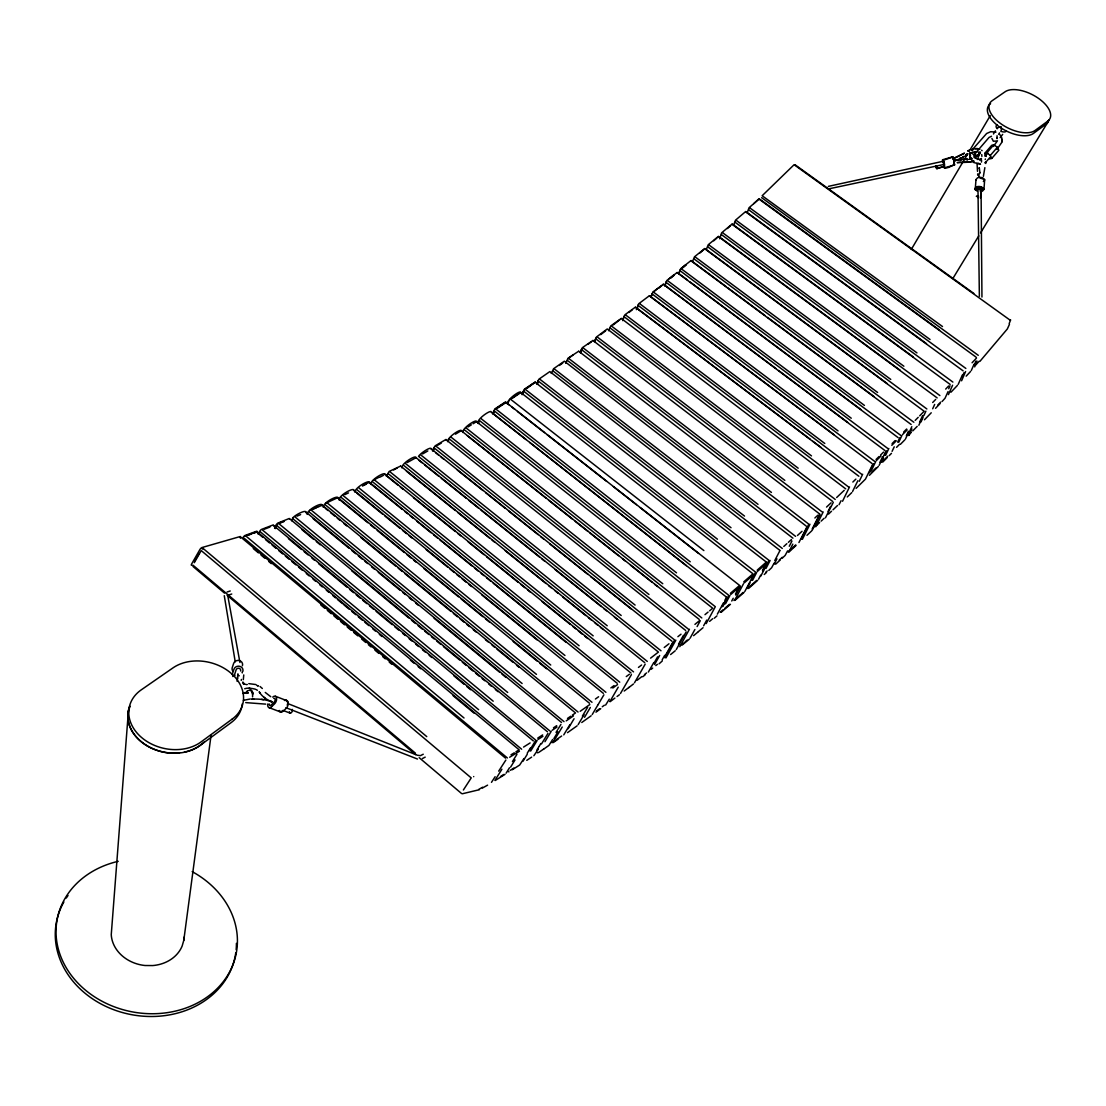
<?xml version="1.0" encoding="UTF-8"?>
<svg xmlns="http://www.w3.org/2000/svg" width="1106" height="1106" viewBox="0 0 1106 1106"><rect width="100%" height="100%" fill="white"/><g stroke="black" fill="none" stroke-linecap="round" stroke-linejoin="round"><path stroke-width="1.5" d="M971.662 158.573L970.1 157.301L970.238 153.167M969.907 155.752L969.921 154.923L969.893 155.835M991.888 138.43L993.354 141.222L996.326 141.043M943.695 161.78L943.045 161.269L943.238 162.043M943.805 164.49L944.054 166.273L936.865 168.637M952.86 158.739L953.718 159.9M943.874 161.946L943.943 167.379M979.363 296.311L977.967 187.979M243.762 674.937L243.32 679.651M981.948 297.058L981.063 188.075L980.248 187.453L981.036 188.117A1.562 0.691 -1.9 0 0 979.031 187.522L977.206 189.776M943.459 162.223C944.718 168.776 941.925 153.527 944.095 165.914M985.363 158.96L985.211 159.527M129.941 706.54L128.42 711.061L127.964 718.071A42.097 32.724 12.7 0 0 176.407 753.089L179.559 752.702M980.4 197.808L981.285 190.384L980.51 189.776M983.967 189.333L984.644 179.877M954.478 164.559L953.649 158.628M975.271 189.14L975.962 179.697M128.42 711.061L111.25 934.681A36.042 30.456 10.4 0 0 145.038 965.51L152.752 965.566A37.369 31.562 10.4 0 0 182.172 945.962L183.79 940.307L211.025 735.518M977.04 163.273L977.497 171.333M237.514 678.738L237.5 677.48M943.003 161.393L944.248 164.047M978.796 176.836L979.197 173.338M935.773 165.748L936.713 166.826M983.386 176.352L984.865 167.642M981.63 160.619L981.395 162.084M986.027 161.918L985.778 163.494M745.748 211.481L735.531 220.163L733.693 224.822M241.232 680.397L241.412 679.457M1002.036 141.762L1001.746 137.725L999.755 134.476M759.283 198.845L749.052 207.707L747.214 212.642M944.828 167.656L943.819 167.158M718.513 236.297L708.241 244.73L706.292 249.486M997.501 140.752L993.326 146.504M1001.953 142.162L996.852 149.462M242.739 682.872L242.933 681.96M954.45 164.725L953.234 157.633M944.552 167.697L944.358 162.928L942.492 160.094M732.158 223.965L721.651 232.813L719.605 238.758M400.579 466.082L389.16 471.446L386.298 476.23M977.621 159.513L977.815 158.559M691.056 260.518L680.715 268.689L678.669 273.555M828.353 186.375L943.128 161.282M704.812 248.477L694.471 256.827L692.508 261.597M663.379 284.131L652.969 292.025L650.798 297.016M677.245 272.408L666.835 280.482L664.761 285.362M252.721 694.54L251.643 691.001M635.425 307.122L624.945 314.754L622.761 319.51M649.429 295.703L638.701 303.763L636.379 309.666M978.05 157.605L980.469 152.034M621.351 318.39L610.775 325.911L608.59 330.68M578.701 351.196L568.042 358.247L565.636 363.21M592.996 340.413L582.337 347.671L580.028 352.538M678.821 274.274L680.107 269.947M664.9 286.095L666.254 281.712M651.144 297.03L652.319 293.325M520.732 392.575C521.23 389.423 507.032 399.072 507.336 403.897M637.111 308.533L638.328 304.772M289.758 519.253L289.274 518.479L278.062 523.014A1.991 0.691 -49.6 0 0 276.127 524.991L274.551 528.046M527.064 388.289L535.428 381.957L524.507 389.132L522.06 393.916M622.761 320.629L624.268 316.067M506.036 402.473L505.483 401.92L495.087 408.791L492.516 413.685M594.351 341.685L596.438 337.04L607.235 328.966L832.583 501.391M594.848 341.298L595.94 338.159M942.519 326.546L762.145 195.748L794.108 164.711L1010.055 320.118M979.515 153.775L977.884 155.324L979.64 153.402M461.382 431.05C462.28 427.58 447.336 436.829 447.612 441.653M580.526 352.15L581.659 348.971M580.747 352.786L581.784 349.842L808.832 524.175L801.256 539.244M944.275 166.453L936.92 168.651L936.091 165.679L936.215 167.241M476.354 421.718C477.363 418.358 462.391 427.649 462.709 432.446M431.133 449.119C431.796 445.663 420.335 453.184 418.483 456.377M551.258 373.427L553.581 368.74L564.337 361.192L792.933 538.18M446.299 440.188L445.995 439.428L435.128 445.842L432.405 450.681M536.7 383.754L538.912 379.178L549.848 371.588L779.661 550.194M537.309 383.16L538.359 380.367M537.322 384.307L538.484 381.238L768.974 560.341L760.762 576.171M522.129 394.731L523.76 390.487M522.792 394.178L523.885 391.358L755.619 572.148L751.389 580.221M415.856 457.856C417.017 454.11 401.575 463.027 401.81 467.838M507.848 403.538L509.078 400.427M974.773 154.163L974.663 156.319L976.045 158.421M493.138 413.091L494.313 410.188M493.262 413.948L494.437 411.045L728.799 595.318L722.854 606.434M974.358 364.994L975.921 361.137M369.376 482.741C370.814 478.843 354.611 487.317 354.929 492.308M974.676 366.888L977.013 361.095M1009.17 323.574L1010.649 319.924M1009.46 324.321L1007.345 328.952L979.847 361.441M384.985 474.668C386.312 470.769 370.372 479.492 370.662 484.387M477.709 423.031C477.502 418.234 491.963 408.888 491.244 412.179L726.186 596.894M478.359 423.557L479.575 420.612L715.319 606.71L706.195 623.604M337.842 498.198C339.335 494.341 323.007 502.138 323.215 507.239M448.137 441.349L449.423 438.308M353.671 490.594C355.164 486.516 338.713 495.018 339.072 500.009M432.944 450.377L434.271 447.294M433.068 451.22L434.409 448.137L674.646 639.987L664.761 657.752M954.685 164.905L944.455 167.822L943.556 166.577M962.275 376.704L964.059 372.584M961.584 380.782L965.607 371.533M305.823 512.672C307.219 508.705 294.334 515.092 292.426 518.355M971.345 370.427L974.054 364.247M948.436 394.635L952.584 385.22M321.901 505.553C323.588 501.377 306.846 509.382 307.122 514.428M252.583 696.849L252.583 692.245L249.348 687.752M958.211 384.349L962.414 374.906M948.713 388.69L950.013 385.828M948.063 391.579L945.036 398.243L942.077 401.519M920.994 421.967L922.943 417.667M923.925 415.497L925.888 411.155M932.69 408.764L934.667 404.437M829.569 188.684L944.04 164.448L943.473 160.854M908.8 433.275L911.814 426.681M908.897 435.474L911.925 428.893M919.542 422.312L922.598 415.704M918.837 425.243L923.289 415.538M897.671 442.151L899.759 437.672M898.791 442.179L901.915 435.432M906.367 435.75L908.455 431.271M905.51 438.916L908.648 432.225M881.33 462.114L883.445 457.58M884.524 455.313L886.666 450.75M885.63 455.34L888.851 448.483M892.086 451.345L894.242 446.81M869.15 472.967L873.546 463.704M870.809 471.847L875.772 461.423M953.331 157.55L952.543 156.845L952.363 157.66M879.947 462.28L882.602 456.737M879.159 465.322L880.805 461.866M882.353 458.603L885.685 451.635M859.251 481.317L862.666 474.225M872.606 464.534L865.459 479.133L856.099 488.368M842.551 501.253L849.532 486.916M852.574 491.465L857.841 480.723M979.169 153.817L979.114 152.144M979.335 154.149L979.363 153.43M841.044 500.728L839.067 504.668M814.68 526.677L817.127 521.769M815.813 526.746L823.182 511.94M828.021 511.47L830.495 506.534M831.311 506.244L825.449 517.829M831.436 506.05L833.302 502.318M802.389 539.313L809.965 524.258M291.666 520.76L293.007 518.12M812.163 529.041L819.781 513.986M812.371 529.981L819.988 514.926M788.937 551.756L792.808 544.138M798.933 542.521L806.772 527.216M774.297 563.991L776.951 558.82M275.325 527.438L276.707 524.756M275.27 528.64L276.846 525.585L535.829 740.218L529.387 750.767M789.269 546.24L791.951 541.041M787.596 550.871L785.149 555.433L782.315 558.129M766.002 568.401L770.135 560.452M774.767 560.535L780.007 550.47M774.145 563.106L771.629 567.737L768.794 570.406M258.196 534.226L259.703 531.336A2.005 0.705 -49.4 0 1 261.666 529.345L272.961 525.018A1.991 0.705 -49.5 0 1 273.472 525.765M747.186 588.226L749.979 582.89M954.202 163.508L953.953 160.066M752.55 580.332L756.78 572.258M762.449 570.433L766.679 562.387M758.564 579.198L760.665 575.203M762.656 571.387L766.9 563.327M734.716 600.282L743.398 583.927M744.85 591.42L753.545 575.106M725.495 603.807L729.96 595.47M731.743 601L733.223 598.249M735.449 594.116L739.928 585.793M735.67 595.056L740.149 586.733M717.338 614.148L723.435 602.908M724.955 600.116L726.49 597.295M722.121 606.696L726.711 598.235M697.098 626.577L700.236 620.825M993.451 134.006L995.4 130.798M703.61 625.789L706.734 620.093M679.803 646.678L689.439 629.217M690.075 638.217L694.872 629.549M665.95 657.932L675.849 640.167M678.503 644.204L683.439 635.356M676.264 649.581L686.149 631.885M654.213 662.84L657.6 656.826M654.572 664.54L659.646 655.512M662.162 659.84L664.692 655.36M664.913 656.314L672.545 642.793M653.784 662.563L648.365 672.047M194.836 560.701L198.983 553.429M194.297 562.705L201.223 550.581L471.225 777.905L463.386 789.988M634.498 682.761L645.185 664.167M610 701.411L618.226 687.185M620.466 693.517L631.429 674.619M609.309 699.158L605.604 705.089M584.549 717.282L590.341 707.467M592.235 714.531L597.987 704.785M598.111 704.619L603.904 694.817M911.261 249.5L967.432 154.315M969.188 151.342L990.257 115.646M568.138 728.716L574.069 718.734M582.364 716.121L587.632 707.301M578.148 724.624L584.051 714.711M553.871 738.587L557.922 731.826M553.097 742.237L562.221 727.029M563.756 734.868L569.811 724.789M544.954 741.697L551.23 731.329M556.055 732.421L557.452 730.14M558.046 729.144L560.922 724.416M552.641 739.485L548.922 745.43L543.433 749.301M952.888 278.491L978.769 235.868M980.552 232.937L1048.377 121.231A27.277 13.701 27.2 0 1 1044.161 125.282M522.986 761.26L527.258 754.264M530.659 751.071L537.101 740.536M536.866 750.048L538.995 746.564M539.272 746.135L540.862 743.522M538.332 749.108L533.852 755.744M541.525 743.882L547.94 733.416M510.64 767.052L515.037 759.933M523.94 758.536L519.668 765.034L512.244 769.762M527.216 753.227L530.507 747.905M246.638 693.365L248.2 692.923M246.514 691.789L247.246 690.987M495.142 780.076L501.903 769.223M512.451 761.55L516.944 754.333M506.133 773.135L509.493 767.744M974.967 153.775L988.999 137.49L991.488 136.245M974.179 157.633L973.819 154.536M976.916 189.085L978.146 188.725M491.479 782.343L495.115 776.702M498.695 771.131L505.857 760.043M998.58 134.338L999.561 132.872M980.386 190.965L981.285 190.384L980.262 189.707M240.237 537.806L241.426 537.627L505.525 758.149M1002.686 134.351L1000.128 137.669M662.287 660.973L659.052 663.849M970.515 154.84L970.211 157.411M981.478 158.49L979.446 159.789L981.506 159.305M716.965 615.876L714.296 618.213M993.81 144.803L991.695 145.328L984.672 153.43L986.787 152.918L993.81 144.803L997.377 147.292L998.801 150.292L991.778 158.407L989.649 158.905M985.557 155.49L987.769 152.918M991.778 158.407L990.34 155.407L997.377 147.292M986.842 161.02L990.188 157.163M971.898 150.167L986.621 133.508L990.713 131.711L995.981 132.098M975.451 188.794L976.543 187.564A3.152 1.355 3 0 1 979.971 186.831A3.152 1.355 3 0 1 982.653 188.227M983.358 181.481L984.464 180.237A3.152 1.369 2.6 0 0 983.718 178.743A3.152 1.369 2.6 0 0 980.303 178.329M942.616 162.043L943.542 161.988L943.985 163.729M975.838 364.897L979.156 361.261M966.174 376.151L970.584 371.464M972.077 362.768L976.529 358.054M950.925 392.243L957.45 385.386M945.685 389.077L948.658 385.98M811.763 530.811L806.979 535.318M937.653 405.211L940.612 402.128M935.538 408.335L939.976 403.704M924.464 419.782L931.238 412.787M932.69 402.501L935.676 399.432M908.289 435.446L911.261 432.418M912.74 430.898L917.192 426.363M915.201 420.377L918.201 417.335M919.694 415.815L924.16 411.252L704.757 248.781L700.043 252.915M900.381 444.349L904.832 439.856M902.607 434.492L907.1 429.971M896.551 447.349L899.524 444.335M903.671 432.017L906.657 429.004M883.293 460.649L887.759 456.17M882.671 462.156L887.15 457.677M889.252 455.589L891.477 453.349M892.113 443.575L895.113 440.589M891.795 445.303L896.289 440.81M872.993 470.88L875.98 467.921M869.399 475.317L878.344 466.455M876.049 459.488L879.049 456.515M880.556 455.036L883.556 452.078M876.477 460.469L880.984 456.018M847.265 496.953L851.758 492.612M852.85 482.036L855.864 479.133M978.52 155.117L974.58 157.702M828.505 514.124L831.505 511.249M833.012 509.811L837.505 505.511M271.578 706.72L274.482 703.955A4.631 2.668 -67.5 0 0 276.5 697.748A4.631 2.668 -67.5 0 0 272.712 697.112M836.675 497.506L844.224 490.317M816.601 525.405L819.615 522.557M821.122 521.133L824.122 518.299M826.541 507.073L831.076 502.815M753.808 203.601L758.453 199.26M814.859 517.995L817.887 515.189M788.191 551.88L791.219 549.074M792.739 547.677L795.753 544.885M789.131 551.866L795.947 545.576M797.467 535.484L802.03 531.281M952.543 156.845L942.644 159.762L942.478 160.577L952.778 157.011M779.246 560.051L782.274 557.3M775.638 564.198L780.2 560.037M783.795 546.461L786.85 543.696M788.384 542.313L791.426 539.562M727.402 228.541L730.513 225.707M765.698 572.314L767.218 570.945M764.232 574.512L766.513 572.452M713.743 240.804L716.882 238.011M747.545 588.516L756.698 580.387M748.513 588.489L757.665 580.36M757.555 571.277L766.735 563.175M757.168 570.171L766.347 562.069L535.428 382.51M733.9 600.461L740.799 594.434M741.573 593.77L743.094 592.429M734.896 600.434L744.075 592.401M743.785 581.825L752.992 573.82L520.829 392.561L512.424 398.243M744.172 582.945L753.38 574.926M680.757 269.021L685.513 264.928M683.107 267.611L686.273 264.873M720.227 612.295L723.31 609.627M724.831 608.314L729.448 604.346M721.223 612.254L730.444 604.305M730.375 593.328L739.61 585.42L506.133 402.432L497.672 408.003M730.762 594.475L739.983 586.553M986.123 161.766L984.755 162.817M709.596 621.351L712.679 618.724M669.296 278.753L674.052 274.73M670.858 278.035L674.038 275.339M978.008 187.868L980.593 187.702L978.976 187.508A1.562 0.691 -1.9 0 0 978.326 188.656M693.586 635.673L698.245 631.775M698.411 631.595L703.029 627.724M652.982 292.385L657.78 288.403M658.568 288.334L661.761 285.68M704.992 614.646L708.089 612.074M709.637 610.788L712.72 608.231L476.492 421.635L473.078 423.764M681.517 644.798L683.591 643.098M685.139 641.812L687.199 640.111M682.291 644.964L689.259 639.227M694.927 624.378L699.573 620.59M670.595 654.545L675.254 650.77M677.881 636.697L681.006 634.194M628.982 312.473L632.203 309.887M651.116 669.324L652.692 668.079M655.817 665.577L657.379 664.333M664.25 647.494L668.95 643.789M613.263 324.915L619.747 319.814M637.125 680.301L641.853 676.596M644.466 674.563L646.554 672.932M642.752 676.734L645.102 674.895M650.591 658.139L658.429 652.07L416.05 457.663L407.257 462.543M600.724 334.634L605.604 330.874M977.994 155.227L975.119 157.135M624.185 691.043L628.941 687.407M628.747 687.6L633.462 683.978M638.452 667.416L641.591 665.024M588.129 344.243L591.392 341.768M610.111 701.702L614.867 698.107M617.051 696.517L619.415 694.734M626.273 676.568L629.425 674.218M568.028 358.662L572.977 355.012M596.438 711.075L599.632 708.725M602.272 706.775L604.374 705.213M595.968 712.181L600.752 708.656M612.807 688.029L617.549 684.559M610.871 687.904L614.051 685.596M559.429 365.45L562.733 363.058M581.77 722.495L591.143 715.776M595.401 699.033L598.595 696.752M997.308 124.784L996.382 125.448A5.765 2.945 27.1 0 0 997.183 128.738L998.511 127.162A2.184 1.604 63.1 0 1 998.842 127.121M975.091 157.384L976.183 155.282L974.953 153.361M567.502 732.642L577.125 725.826M580.208 711.269L589.802 704.563M966.132 154.868L967.266 154.08A29.129 18.235 -26.3 0 1 966.146 154.909L967.501 154.246L966.395 155.089M524.507 389.533L534.557 382.593M551.991 742.693L555.24 740.453M556.843 739.333L561.668 736.002M553.18 742.61L558.018 739.25M566.217 720.863L573.447 715.914M567.502 718.416L570.724 716.232M572.327 715.126L575.521 712.955L322.205 505.179L318.542 506.797M538.774 752.384L543.654 749.08M509.838 399.473L519.944 392.658M552.17 730.264L557.023 727.029M553.47 727.817L556.691 725.674M526.774 760.347L531.64 757.126M495.073 409.22L505.248 402.543M538.055 739.472L542.935 736.306M537.737 738.089L542.617 734.923M510.198 770.384L513.875 768.02M523.58 747.062L530.106 742.942M964.197 153.167L954.741 157.812M964.446 153.333L954.976 157.978M467.921 426.985L471.363 424.828M500.52 776.509L503.783 774.463M495.184 780.518L505.027 774.352M511 754.804L514.276 752.799M515.908 751.803L519.156 749.813L257.256 531.875L253.481 533.258M509.672 757.237L519.461 751.223M455.423 434.188L460.594 431.05M437.796 445.165L441.266 443.119M422.575 453.958L427.828 450.958M478.691 789.421L482.631 787.223M482.368 788.066L487.594 785.149M247.592 690.738L249.776 690.227L251.809 691.153M393.612 469.953L397.151 468.045M373.496 480.115L378.874 477.322M379.87 477.184L383.436 475.345M967.75 150.845L969.285 150.098M967.999 151.01L968.759 150.623M969.202 153.568L972.533 152.172M969.437 153.734L973.57 152.144M422.395 758.564L425.202 757.126M423.252 754.223L420.432 755.647L417.294 755.232L287.629 703.485M363.238 485.285L368.616 482.603M362.45 486.059L366.045 484.248M960.049 158.31L961.308 157.702L960.077 158.379A29.129 18.235 -26.3 0 0 961.335 157.729M960.285 158.49L961.57 157.923A29.143 18.263 -26.3 0 1 955.114 160.605M344.892 494.631L348.514 492.889M250.357 698.978L243.389 700.333M977.068 189.002C979.059 188.296 976.584 187.965 979.294 188.504M326.132 503.064L337.081 497.99M310.095 510.225L318.39 506.548M313.012 509.258L316.703 507.613M244.633 692.577L247.896 692.646L242.795 693.462M296.906 516.184L300.611 514.608M277.675 523.76L283.302 521.493M280.661 522.848L284.394 521.327M264.293 529.221L269.947 527.05M978.216 196.771L976.335 196.329L978.174 195.762M244.73 536.189L256.122 532.041M247.785 535.332L251.587 533.935M228.583 595.056L231.748 594.019M973.722 161.089L970.377 161.946M973.957 161.269L967.349 162.098M227.076 592L230.242 590.977M971.441 149.877L972.741 149.407M971.676 150.043L973.059 149.725M972.05 149.683L972.99 149.587M971.925 158.448L969.907 158.905L971.483 158.808M243.5 684.337L244.647 684.061M244.716 688.748C247.523 687.213 255.79 689.176 255.389 689.259M462.336 793.776L479.437 789.684M980.248 190.965L982.418 189.126L979.888 188.49L982.418 189.126L980.275 189.693M970.142 159.07L968.967 159.195M957.271 162.541L960.506 162.043M957.506 162.706L967.432 162.264M954.395 165.057C954.907 163.246 947.911 169.453 944.178 167.711M974.289 151.992L975.077 151.868M246.168 684.614L247.302 684.49M961.377 159.319L960.091 159.444L961.612 159.485M960.354 159.679L961.639 159.554M974.842 151.702L976.612 151.771M974.552 148.619L977.441 148.55M974.787 148.785L977.676 148.716M968.842 162.098L969.603 162.043M980.483 164.255L973.667 162.499L970.1 157.301M251.822 699.103L253.855 699.116M975.616 151.633L977.345 151.798M962.082 161.918L965.123 161.918M978.146 197.062L978.202 197.794M248.795 683.632L255.901 684.559M968.317 162.292L966.547 162.043M980.289 164.269L978.326 163.218M979.1 187.163L977.51 187.882L979.432 187.204M979.239 188.518L977.953 188.269M966.271 159.264L967.473 159.444M966.52 159.444L967.709 159.61M537.972 752.827L537.17 752.605M508.954 771.794L508.138 771.559M261.583 699.365L263.463 699.711M980.441 178.038L981.741 178.619M245.739 702.614L265.703 704.121M979.004 149.103L979.847 149.393M972.699 154.024L973.446 154.287M417.474 759.034L285.915 707.688M256.744 685.291L257.698 685.831M270.389 701.342L271.952 701.812A42.609 27.069 -15.8 0 1 259.302 691.983M282.942 710.398L290.076 713.121M268.924 707.577L280.578 712.001M275.463 696.282L287.076 700.762M999.589 127.314L999.451 127.245A2.226 1.479 48.9 0 0 998.995 127.149M981.298 159.831L976.335 158.656M270.458 701.149L272.007 701.881A42.277 26.295 -14.9 0 0 251.836 699.144M257.67 685.72L258.389 686.01M978.893 152.075L979.474 152.946M255.998 689.508L257.38 690.268M270.763 696.711L265.246 692.425M244.067 683.536L243.071 682.914L245.034 684.185M986.787 152.918L990.34 155.407M260.034 686.48L262.343 688.499M203.338 548.631L426.764 736.624M795.062 164.766L973.833 293.436M761.633 197.67L978.271 355.316M759.891 199.287L939.588 330.113M759.186 199.232L976.073 357.141M749.882 207.928L930.035 339.487M748.679 209.753L965.856 368.436M746.343 211.923L926.51 343.648M745.651 211.84L963.119 370.856M736.32 220.44L916.971 352.911M735.103 222.278L952.874 382.068M732.766 224.407L913.418 357.058M732.075 224.297L950.151 384.432M722.702 232.799L903.879 366.224M721.471 234.638L939.893 395.575M719.121 236.739L900.312 370.358M718.444 236.615L937.155 397.911M709.029 245.007L890.759 379.413M707.785 246.859L926.869 408.971M706.803 249.956L887.178 383.519M695.301 257.062L877.611 392.464M694.043 258.915L913.846 422.257M691.679 260.975L726.213 286.648M727.416 287.546L764.896 315.417M767.564 317.408L874.017 396.57M691.015 260.795L911.137 424.497M681.517 268.979L864.45 405.404M680.231 270.832L900.809 435.418M677.867 272.864L687.517 280.067M690.241 282.113L860.841 409.497M677.218 272.657L898.1 437.603M667.678 280.73L851.261 418.22M666.379 282.597L887.745 448.455M663.987 284.588L775.831 368.45M778.541 370.482L847.625 422.285M663.351 284.366L885.049 450.612M653.77 292.33L838.044 430.898M652.443 294.196L874.652 461.382M650.052 296.173L834.38 434.962M649.416 295.91L871.97 463.483M639.793 303.777L824.786 443.465M638.452 305.643L861.533 474.184M636.047 307.592L810.311 439.345M812.882 441.294L821.108 447.501M635.425 307.316L858.864 476.244M625.747 315.058L811.5 455.893M624.392 316.938L848.399 486.861M621.365 318.542L845.731 488.88M611.646 326.187L798.186 468.197M610.263 328.067L835.237 499.428M597.461 337.15L784.831 480.377M596.065 339.03L822.048 511.857M593.023 340.537L819.394 513.778M583.208 347.948L771.435 492.419M578.742 351.279L806.177 526.041M568.871 358.579L758.011 504.322M567.433 360.473L795.573 536.355M554.452 369.045L744.545 516.087M553 370.939L782.288 548.424M263.864 697.167L265.067 698.176M539.963 379.33L731.025 527.728M525.391 389.45L717.476 539.216M510.723 399.377L703.872 550.567M506.672 402.971L509.382 405.1M512.078 407.215L514.788 409.331M517.484 411.446L544.525 432.64M547.138 434.686L606.724 481.387M613.388 486.612L636.434 504.682M640.25 507.668L677.577 536.922M678.337 537.53L698.646 553.442M495.972 409.123L690.213 561.779M493.207 413.727L525.986 439.524M529.691 442.441L686.287 565.664M481.138 418.69L676.513 572.825M466.207 428.05L662.77 583.733M464.617 429.985L701.812 617.95M461.534 430.939L699.213 619.415M467.34 435.778L545.977 498.129M548.59 500.216L572.535 519.198M575.231 521.341L588.033 531.488M590.051 533.092L618.544 555.682M622.567 558.876L625.249 560.991M630.489 565.152L652.07 582.268M654.738 584.383L657.434 586.526M451.179 437.229L648.959 594.489M449.561 439.165L688.25 629.038M446.465 440.05L685.665 630.448M436.041 446.202L635.107 605.079M431.312 448.953L672.061 641.328M435.819 452.879L438.529 455.036M441.197 457.165L443.907 459.336M457.317 470.05L482.963 490.539M485.645 492.695L488.34 494.852M489.129 495.474L504.889 508.069M508.539 510.986L538.166 534.654M540.848 536.811L543.544 538.954M549.986 544.111L587.977 574.456M590.673 576.613L631.056 608.894M420.819 454.967L621.199 615.503M419.146 456.916L661.001 650.784M419.133 460.497L421.911 462.709M424.593 464.879L427.289 467.036M428.285 467.824L438.736 476.216M441.349 478.317L466.331 498.35M468.944 500.437L478.456 508.069M481.138 510.225L539.41 556.968M542.037 559.069L544.65 561.171M555.115 569.576L601.222 606.558M603.876 608.673L606.517 610.802M614.424 617.134L617.12 619.305M405.487 463.525L607.222 625.761M403.787 465.474L647.3 661.416M400.69 466.151L644.729 662.632M406.4 471.156L455.243 510.474M457.912 512.617L489.654 538.18M492.101 540.157L494.852 542.369M505.276 550.76L545.949 583.512M548.59 585.641L551.23 587.756M555.184 590.95L557.811 593.065M562.982 597.226L585.779 615.572M588.392 617.687L591.116 619.872M595.083 623.079L597.779 625.236M600.447 627.392L603.116 629.535M390.045 471.861L593.189 635.853M388.33 473.81L633.544 671.881M385.206 474.419L631.001 673.042M387.003 476.299L397.704 484.953M400.372 487.124L403.054 489.281M413.478 497.7L455.243 531.461M457.912 533.617L460.594 535.788M468.211 541.94L483.958 554.673M486.585 556.788L518.202 582.35M520.857 584.493L524.838 587.715M527.493 589.857L530.175 592.028M542.092 601.664L570.309 624.461M572.936 626.577L575.673 628.789M578.341 630.959L582.35 634.194M585.019 636.351L587.715 638.521M374.505 479.976L579.102 645.752M372.75 481.94L619.747 682.181M369.625 482.465L617.203 683.287M370.068 483.308L402.197 509.368M404.741 511.428L407.561 513.723M410.229 515.894L412.911 518.064M416.934 521.327L419.603 523.497M420.529 524.244L430.967 532.719M433.58 534.834L437.506 538.014M440.105 540.129L442.718 542.244M443.713 543.046L471.82 565.857M474.502 568.028L478.525 571.29M481.193 573.461L483.875 575.632M486.557 577.802L490.566 581.065M493.248 583.235L495.93 585.406M496.87 586.18L548.147 627.766M548.7 628.222L565.747 642.047M358.842 487.857L564.959 655.485M357.058 489.82L605.908 692.315M353.934 490.276L603.364 693.351M356.962 493.262L382.317 513.917M384.985 516.087L394.662 523.967M395.976 525.032L399.916 528.253M402.556 530.396L406.496 533.604M409.123 535.746L411.764 537.889M426.225 549.668L447.557 567.046M450.073 569.092L454.22 572.466M456.737 574.512L459.543 576.807M462.211 578.977L466.207 582.226M468.861 584.397L471.529 586.553M481.926 595.028L536.963 639.835M343.067 495.516L550.733 665.024M341.256 497.479L592 702.282M338.132 497.852L589.47 703.25M338.533 498.765L367.856 522.737M370.524 524.908L374.533 528.184M377.187 530.355L404.312 552.53M406.967 554.687L410.934 557.936M413.589 560.106L416.243 562.277M423.847 568.484L458.506 596.811M461.174 598.996L482.838 616.706M485.465 618.848L489.419 622.084M513.156 641.48L537.157 661.098M539.811 663.268L546.488 668.715M327.182 502.912L536.465 674.37M325.344 504.889L578.051 712.043M325.233 508.29L327.929 510.516M330.611 512.7L334.606 515.99M337.275 518.175L339.943 520.373M343.952 523.65L346.62 525.848M360.86 537.516L395.547 565.982M398.215 568.166L402.225 571.456M404.893 573.641L450.778 611.286M453.405 613.443L457.414 616.719M460.055 618.89L464.091 622.194M466.691 624.323L469.428 626.577M473.313 629.77L476.105 632.051M485.451 639.724L488.119 641.909M492.115 645.199L494.783 647.383M497.023 649.222L512.645 662.024M516.543 665.231L519.156 667.36M311.173 510.073L522.115 683.522M309.293 512.05L564.032 721.637M306.155 512.258L561.516 722.467M313.178 518.714L349.054 548.258M351.667 550.401L355.69 553.719M358.344 555.903L362.339 559.194M364.994 561.378L367.648 563.562M371.63 566.853L374.284 569.037M378.28 572.314L400.04 590.231M402.681 592.401L405.321 594.572M409.275 597.834L411.916 600.005M415.87 603.268L418.51 605.438M434.077 618.254L499.4 672.047M502.027 674.204L505.967 677.439M295.039 516.972L507.695 692.467M293.131 518.949L549.959 731.025M289.979 519.06L547.456 731.785M302.035 529.76L313.717 539.41M316.316 541.553L320.215 544.774M351.584 570.696L408.819 617.991M411.473 620.19L415.469 623.494M418.137 625.692L422.119 628.996M424.787 631.194L428.782 634.485M431.437 636.683L434.105 638.895M436.759 641.093L440.755 644.383M443.423 646.581L459.654 660.005M462.308 662.19L466.276 665.466M468.916 667.651L472.884 670.941M475.539 673.125L479.506 676.402M482.147 678.586L484.801 680.771M488.769 684.061L491.41 686.245M495.377 689.522L498.032 691.706M278.781 523.608L493.207 701.204M273.68 525.613L533.341 740.909M288.431 538.636L301.523 549.488M304.136 551.659L308.062 554.908M311.989 558.171L314.602 560.341M318.569 563.618L346.952 587.162M349.593 589.36L353.574 592.65M356.229 594.848L360.197 598.152M362.851 600.351L366.833 603.641M369.487 605.839L373.455 609.143M376.109 611.341L380.091 614.632M380.45 614.936L392.16 624.641M394.759 626.798L398.658 630.047M402.584 633.296L405.28 635.521M409.165 638.756L411.902 641.024M415.759 644.217L418.538 646.526M422.506 649.816L425.16 652.015M429.142 655.319L431.782 657.517M453.819 675.78L464.174 684.379M466.773 686.522L470.658 689.743M262.399 529.954L478.649 709.706M260.422 531.931L521.645 749.204M257.587 532.995L262.869 537.392M265.509 539.59L269.477 542.894M272.104 545.078L276.085 548.382M278.712 550.567L282.68 553.885M285.307 556.055L289.288 559.373M291.901 561.558L295.896 564.876M298.537 567.074L302.491 570.364M306.307 573.53L309.099 575.867M313.067 579.157L315.708 581.355M319.662 584.659L322.302 586.857M326.27 590.148L328.911 592.36M332.878 595.65L335.519 597.848M337.399 599.424L342.584 603.738M343.897 604.83L349.15 609.199M351.777 611.383L355.717 614.66M358.33 616.844L362.27 620.12M364.897 622.305L368.837 625.581M372.777 628.858L375.39 631.042M379.33 634.319L381.957 636.503M410.409 660.185L414.28 663.406M418.151 666.628L420.736 668.771M453.059 695.674L474.198 713.259M245.878 536.023L464.022 717.988M243.873 538.014L507.391 757.969M253.274 548.562L258.431 552.862M261.002 555.018L264.873 558.254M268.744 561.489L271.329 563.645M320.809 604.968L324.735 608.245M327.348 610.415L331.316 613.733M333.971 615.945L337.938 619.263M340.579 621.475L344.547 624.793M347.201 627.005L351.169 630.309M353.809 632.521L357.791 635.839M361.759 639.157L365.727 642.475M368.367 644.687L371.022 646.899M374.92 650.148L378.833 653.411M382.731 656.674L385.33 658.844M389.229 662.107L391.842 664.277M192.914 565.125L415.51 753.241M192.942 566.438L224.546 593.148M227.076 595.277L415.497 754.582M419.174 757.679L461.589 793.541M943.943 164.269L943.349 161.891M982.059 150.665L981.63 150.236M953.068 158.365L953.87 159.762M942.837 159.817L944.51 164.974M259.288 691.941L260.048 693.172M953.096 157.37L953.745 158.434M996.796 137.656L997.059 138.596L997.059 135.748M936.63 168.347L935.994 167.075M944.04 167.324L943.459 166.342M943.446 161.725L943.971 162.693M936.063 167.324L936.713 168.485L936.547 166.909M252.583 692.245L252.942 693.393M944.109 164.918C943.487 163.163 945.105 168.361 943.874 164.753M943.819 162.817L943.985 163.66M936.146 166.992L936.008 166.08M979.404 168.499L979.156 167.656A28.452 8.088 -77.5 0 1 979.819 173.296L979.722 172.26M239.933 662.508L227.712 595.332M235.232 661.83L224.269 595.678M942.81 161.96L942.837 161.144L942.824 162.043M986.123 154.895L986.303 156.444M981.741 154.564L981.907 156.402M984.893 154.619L985.017 156.25M242.076 672.061L242.269 672.918M977.69 173.877L977.718 175.26M1001.165 128.752A2.198 1.728 37.4 0 1 1001.317 129.126L1001.414 129.568A2.475 2.143 13.3 0 1 1001.372 130.135L1000.792 131.241A5.765 2.945 27.1 0 0 1006.336 131.172M1001.469 127.038A5.779 2.945 27.1 0 1 1000.792 126.609M990.575 103.715A26.724 13.549 27.1 0 0 999.921 127.204A26.724 13.549 27.1 0 0 1033.46 133.411L1045.917 124.259A26.503 13.313 27.2 0 0 1048.903 119.904M242.283 703.872A41.752 32.143 13.9 0 1 231.085 722.66L200.476 745.14A42.415 32.973 12.7 0 1 148.453 746.619A42.415 32.973 12.7 0 1 129.803 706.043M192.181 871.639A91.121 76.991 10.4 0 1 212.02 993.285A91.121 76.991 10.4 0 1 69.955 973.487A91.121 76.991 10.4 0 1 118.218 861.325M235.772 952.778A90.996 76.964 10.4 0 1 120.886 1012.101A90.996 76.964 10.4 0 1 63.858 901.984M66.277 898.044A90.996 76.964 10.4 0 1 68.033 895.501M236.407 943.349A90.996 76.964 10.4 0 1 236.145 949.667M967.529 154.287A29.143 18.263 -26.3 0 1 965.234 155.849M964.031 156.568A29.143 18.263 -26.3 0 1 962.814 157.259M955.128 160.633A28.535 17.558 -25.8 0 1 967.695 159.568M977.303 190.619A3.152 1.355 2.8 0 1 975.451 188.794M983.137 179.31A3.152 1.369 2.6 0 0 981.312 177.485A3.152 1.369 2.6 0 0 977.248 178.121L976.142 179.366A3.152 1.369 2.7 0 0 976.086 180.237M963.796 156.388A29.129 18.235 -26.3 0 1 962.579 157.08M956.192 159.969A29.129 18.235 -26.3 0 1 954.879 160.425M954.893 160.467A28.521 17.558 -25.8 0 1 957.52 159.872M958.819 159.637A28.521 17.558 -25.8 0 1 967.46 159.402M980.649 191.642A3.152 1.355 2.8 0 0 982.667 190.909L983.773 189.679A3.152 1.355 3 0 0 981.921 187.854A3.152 1.355 3 0 0 977.87 188.49L976.778 189.72A3.152 1.355 2.8 0 0 977.054 190.923M232.937 676.554A4.631 4.217 -8.3 0 1 232.689 676.056M232.426 674.992A4.631 4.217 -8.3 0 1 232.606 673.347L233.947 669.268A4.631 4.217 -8.3 0 1 239.726 666.324A4.631 4.217 -8.3 0 1 242.795 671.536M232.937 671.218A4.604 4.203 -7.9 0 1 232.274 667.554L233.615 663.503A4.604 4.203 -7.7 0 1 239.352 660.572A4.604 4.203 -7.7 0 1 242.408 665.757M240.61 670.969A2.35 2.143 -7.8 0 0 239.048 668.328A2.35 2.143 -7.8 0 0 236.131 669.821L234.79 673.9A2.336 2.143 -8.1 0 0 234.956 675.531M239.297 675.78A42 5.599 -74.5 0 1 237.887 673.803M237.707 675.241A41.834 5.489 -74.7 0 1 237.154 681.407M269.173 703.928A2.35 1.355 -67.8 0 0 271.136 705.034L274.053 702.255A2.35 1.355 -67.5 0 0 275.131 699.476A2.35 1.355 -67.5 0 0 273.749 698.398M271.578 706.706A4.631 2.668 -67.6 0 1 268.62 707.411A4.631 2.668 -67.6 0 1 267.749 703.983M279.431 710.481A4.604 2.682 -67.7 0 0 283.219 711.144L286.122 708.393A4.618 2.682 -67.8 0 0 288.265 703.25A4.618 2.682 -67.8 0 0 285.97 700.623M292.219 709.375A2.267 1.327 -67.9 0 1 291.21 712.789A2.267 1.327 -67.9 0 1 289.399 711.697M243.14 537.405A2.032 0.719 -49.2 0 1 245.145 535.415L256.537 531.267A2.018 0.719 -49.3 0 1 256.869 532.401M191.642 565.332A2.101 0.76 -48.6 0 1 191.614 564.019L199.923 549.488A2.101 0.76 -48.8 0 1 202.025 547.525L240.14 536.562A2.046 0.733 -49.2 0 1 240.375 537.793M981.63 187.163A3.152 1.355 2.9 0 0 978.644 186.472A3.152 1.355 2.9 0 0 976.086 187.246L974.994 188.476A3.152 1.355 2.9 0 0 976.847 190.287M981.99 187.467A3.152 1.355 2.9 0 1 982.169 187.799M284.436 700.485A4.618 2.682 -67.7 0 1 287.643 703.084M287.519 704.121A4.618 2.682 -67.7 0 1 287.214 705.172M282.611 710.633A4.604 2.682 -67.8 0 1 281.27 711.49M280.606 711.6A4.604 2.682 -67.8 0 1 279.099 710.646M184.149 937.086A36.069 30.47 10.5 0 1 183.803 940.307M204.112 742.043A43.632 33.899 12.7 0 1 184.287 752.121M1002.16 140.033C1002.216 142.162 1002.022 137.918 1002.16 139.992M473.7 776.688L473.7 776.564M970.252 153.126L970.059 153.928L970.252 153.126M202.204 548.687L203.145 548.507L202.204 548.687M232.246 719.052L201.61 741.532A42.484 32.973 12.8 0 1 141.236 737.204A42.484 32.973 12.8 0 1 141.817 689.467L172.978 667.886A41.821 32.157 14 0 1 231.043 673.222A41.821 32.157 14 0 1 232.246 719.052M1047.548 121.301L1035.092 130.439A26.751 13.535 27.1 0 1 1001.524 124.204A26.751 13.535 27.1 0 1 992.151 100.715L1004.912 91.895A26.53 13.3 27.2 0 1 1038.133 98.116A26.53 13.3 27.2 0 1 1047.548 121.301M247.896 692.646L247.025 692.909L247.813 692.688"/></g></svg>
